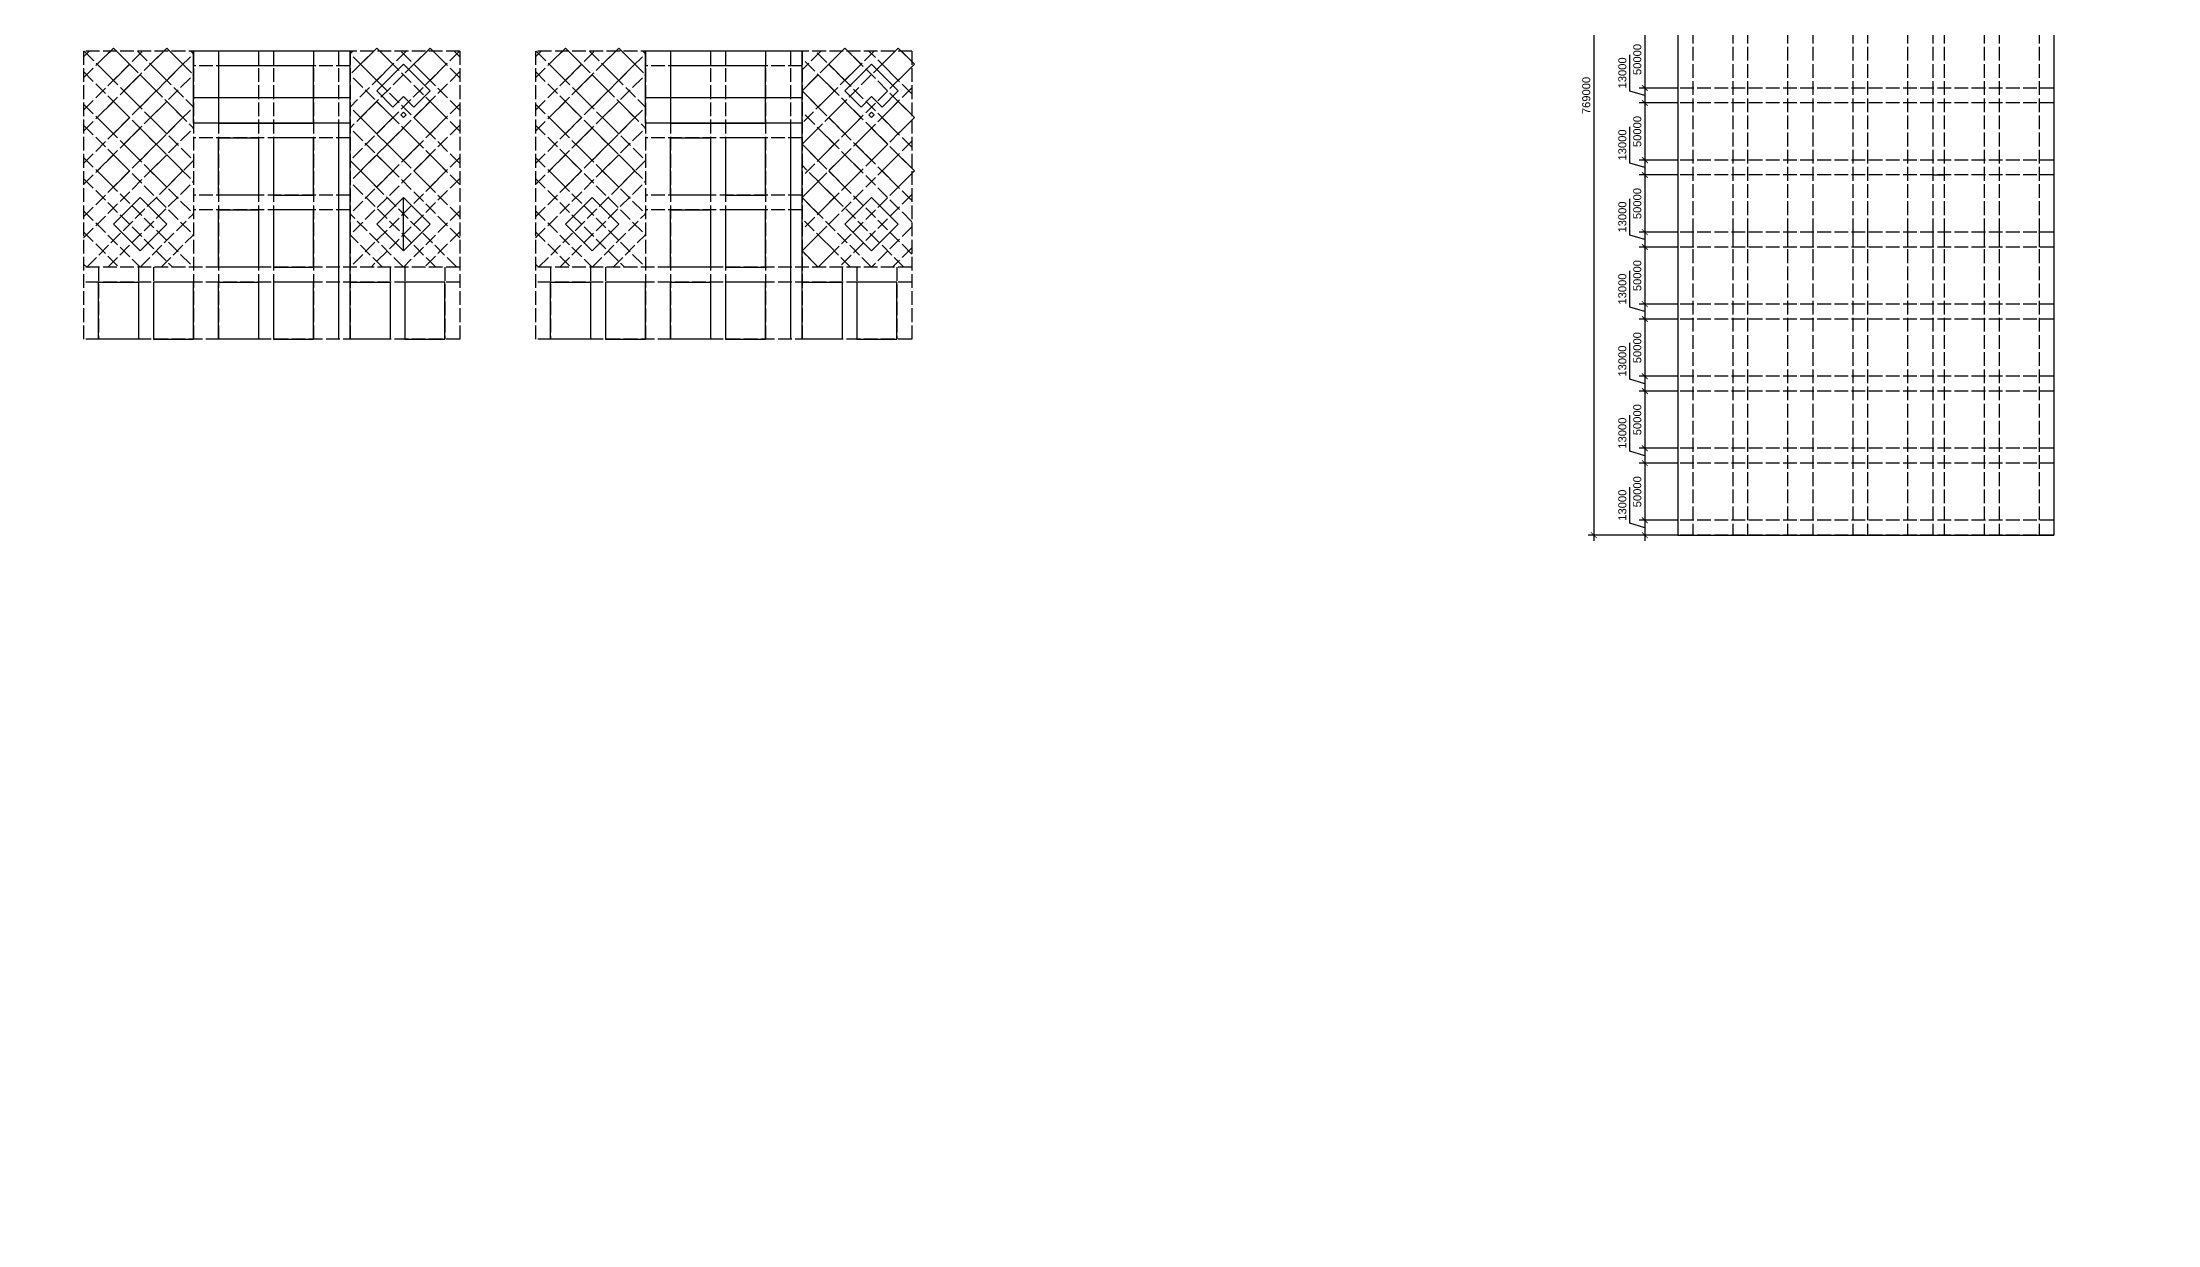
# Model space of a CAD drawing. Header units: millimetres. Extents: x -14568604 to 2614826, y -15966657 to 4339860.
# Drawn here: x -10966611 to -9116478, y -7589593 to -6555650 of the extents above; entities that cross this region are included whole.
import ezdxf

# ---------------------------------------------------------------- set-up
doc = ezdxf.new("R2010")
doc.units = ezdxf.units.MM
doc.linetypes.add('ACAD_ISO02W100', pattern=[15, 12, -3])
for name, color, linetype in [('kóty', 150, 'Continuous'), ('občanská vybavenost', 170, 'Continuous'), ('základní mřížka', 50, 'ACAD_ISO02W100')]:
    doc.layers.add(name, color=color, linetype=linetype)
for name, color, linetype, lineweight in [('master plan', 7, 'Continuous', 30), ('research centra', 220, 'Continuous', 30), ('universita', 90, 'Continuous', 30), ('vodní plocha', 130, 'Continuous', 30)]:
    doc.layers.add(name, color=color, linetype=linetype, lineweight=lineweight)
doc.styles.get("Standard").update_dxf_attribs({"font": 'arial.ttf'})
doc.dimstyles.new('k', dxfattribs={"dimtxt": 7000, "dimasz": 5000, "dimexe": 5000, "dimexo": 5000, "dimgap": 3000, "dimtad": 1, "dimtxsty": 'Standard', "dimblk": 'ARCHTICK', "dimcen": 2.5, "dimdle": 5000, "dimadec": 0, "dimazin": 0, "dimtfac": 1, "dimtmove": 0, "dimatfit": 3, "dimldrblk": 'ARCHTICK', "dimfxl": 1, "dimarcsym": 0})

# ---------------------------------------------------------------- blocks, each defined once
blk = doc.blocks.new('_ArchTick')
at = {"color": 0, "linetype": 'ByBlock', "const_width": 0.15}
blk.add_lwpolyline([(-0.5, -0.5), (0.5, 0.5)], dxfattribs=at)
blk = doc.blocks.new('*D80')
at = {"layer": 'Defpoints', "color": 0, "ltscale": 1000, "transparency": 16777216}
for p in [(-9536184, -6217658), (-9609653, -6986658), (-9536184, -6986658)]:
    blk.add_point(p, dxfattribs=at)
at = {"layer": 'kóty', "color": 0, "lineweight": -2, "ltscale": 1000, "transparency": 16777216}
for p, q in [((-9609653, -6212658), (-9609653, -6991658)), ((-9541184, -6217658), (-9614653, -6217658)), ((-9541184, -6986658), (-9614653, -6986658))]:
    blk.add_line(p, q, dxfattribs=at)
at = {"layer": 'kóty', "color": 0, "lineweight": -2, "ltscale": 1000, "transparency": 16777216, "xscale": 5000, "yscale": 5000, "zscale": 5000}
for p, rotation in [((-9609653, -6217658), 90), ((-9609653, -6986658), 270)]:
    blk.add_blockref('_ArchTick', p, dxfattribs=dict(at, rotation=rotation))
at = {"layer": 'kóty', "color": 0, "ltscale": 1000, "transparency": 16777216, "insert": (-9616227, -6602158), "char_height": 7000, "attachment_point": 5, "rotation": 90}
blk.add_mtext('769000', dxfattribs=at)
blk = doc.blocks.new('*D92')
at = {"layer": 'Defpoints', "color": 0, "ltscale": 1000, "transparency": 16777216}
for p in [(-9531184, -6545658), (-9565021, -6595658), (-9531184, -6595658)]:
    blk.add_point(p, dxfattribs=at)
at = {"layer": 'kóty', "color": 0, "lineweight": -2, "ltscale": 1000, "transparency": 16777216}
for p, q in [((-9536184, -6545658), (-9570021, -6545658)), ((-9565021, -6540658), (-9565021, -6600658)), ((-9536184, -6595658), (-9570021, -6595658))]:
    blk.add_line(p, q, dxfattribs=at)
at = {"layer": 'kóty', "color": 0, "lineweight": -2, "ltscale": 1000, "transparency": 16777216, "xscale": 5000, "yscale": 5000, "zscale": 5000}
for p, rotation in [((-9565021, -6545658), 90), ((-9565021, -6595658), 270)]:
    blk.add_blockref('_ArchTick', p, dxfattribs=dict(at, rotation=rotation))
at = {"layer": 'kóty', "color": 0, "ltscale": 1000, "transparency": 16777216, "insert": (-9571595, -6570658), "char_height": 7000, "attachment_point": 5, "rotation": 90}
blk.add_mtext('50000', dxfattribs=at)
blk = doc.blocks.new('*D93')
at = {"layer": 'Defpoints', "color": 0, "ltscale": 1000, "transparency": 16777216}
for p in [(-9531184, -6595658), (-9565021, -6608658), (-9531184, -6608658)]:
    blk.add_point(p, dxfattribs=at)
at = {"layer": 'kóty', "color": 0, "lineweight": -2, "ltscale": 1000, "transparency": 16777216}
for p, q in [((-9578098, -6598235), (-9578098, -6566575)), ((-9565021, -6602158), (-9578098, -6598235)), ((-9536184, -6595658), (-9570021, -6595658)), ((-9565021, -6590658), (-9565021, -6613658)), ((-9536184, -6608658), (-9570021, -6608658))]:
    blk.add_line(p, q, dxfattribs=at)
at = {"layer": 'kóty', "color": 0, "lineweight": -2, "ltscale": 1000, "transparency": 16777216, "xscale": 5000, "yscale": 5000, "zscale": 5000}
for p, rotation in [((-9565021, -6595658), 90), ((-9565021, -6608658), 270)]:
    blk.add_blockref('_ArchTick', p, dxfattribs=dict(at, rotation=rotation))
at = {"layer": 'kóty', "color": 0, "ltscale": 1000, "transparency": 16777216, "insert": (-9584674, -6582405), "char_height": 7000, "attachment_point": 5, "rotation": 90}
blk.add_mtext('13000', dxfattribs=at)
blk = doc.blocks.new('*D94')
at = {"layer": 'Defpoints', "color": 0, "ltscale": 1000, "transparency": 16777216}
for p in [(-9531184, -6608658), (-9565021, -6658658), (-9531184, -6658658)]:
    blk.add_point(p, dxfattribs=at)
at = {"layer": 'kóty', "color": 0, "lineweight": -2, "ltscale": 1000, "transparency": 16777216}
for p, q in [((-9565021, -6603658), (-9565021, -6663658)), ((-9536184, -6608658), (-9570021, -6608658)), ((-9536184, -6658658), (-9570021, -6658658))]:
    blk.add_line(p, q, dxfattribs=at)
at = {"layer": 'kóty', "color": 0, "lineweight": -2, "ltscale": 1000, "transparency": 16777216, "xscale": 5000, "yscale": 5000, "zscale": 5000}
for p, rotation in [((-9565021, -6608658), 90), ((-9565021, -6658658), 270)]:
    blk.add_blockref('_ArchTick', p, dxfattribs=dict(at, rotation=rotation))
at = {"layer": 'kóty', "color": 0, "ltscale": 1000, "transparency": 16777216, "insert": (-9571595, -6633658), "char_height": 7000, "attachment_point": 5, "rotation": 90}
blk.add_mtext('50000', dxfattribs=at)
blk = doc.blocks.new('*D95')
at = {"layer": 'Defpoints', "color": 0, "ltscale": 1000, "transparency": 16777216}
for p in [(-9531184, -6658658), (-9565021, -6671658), (-9531184, -6671658)]:
    blk.add_point(p, dxfattribs=at)
at = {"layer": 'kóty', "color": 0, "lineweight": -2, "ltscale": 1000, "transparency": 16777216}
for p, q in [((-9578098, -6661235), (-9578098, -6629575)), ((-9536184, -6658658), (-9570021, -6658658)), ((-9565021, -6653658), (-9565021, -6676658)), ((-9565021, -6665158), (-9578098, -6661235)), ((-9536184, -6671658), (-9570021, -6671658))]:
    blk.add_line(p, q, dxfattribs=at)
at = {"layer": 'kóty', "color": 0, "lineweight": -2, "ltscale": 1000, "transparency": 16777216, "xscale": 5000, "yscale": 5000, "zscale": 5000}
for p, rotation in [((-9565021, -6658658), 90), ((-9565021, -6671658), 270)]:
    blk.add_blockref('_ArchTick', p, dxfattribs=dict(at, rotation=rotation))
at = {"layer": 'kóty', "color": 0, "ltscale": 1000, "transparency": 16777216, "insert": (-9584674, -6645405), "char_height": 7000, "attachment_point": 5, "rotation": 90}
blk.add_mtext('13000', dxfattribs=at)
blk = doc.blocks.new('*D96')
at = {"layer": 'Defpoints', "color": 0, "ltscale": 1000, "transparency": 16777216}
for p in [(-9531184, -6671658), (-9565021, -6721658), (-9531184, -6721658)]:
    blk.add_point(p, dxfattribs=at)
at = {"layer": 'kóty', "color": 0, "lineweight": -2, "ltscale": 1000, "transparency": 16777216}
for p, q in [((-9536184, -6671658), (-9570021, -6671658)), ((-9565021, -6666658), (-9565021, -6726658)), ((-9536184, -6721658), (-9570021, -6721658))]:
    blk.add_line(p, q, dxfattribs=at)
at = {"layer": 'kóty', "color": 0, "lineweight": -2, "ltscale": 1000, "transparency": 16777216, "xscale": 5000, "yscale": 5000, "zscale": 5000}
for p, rotation in [((-9565021, -6671658), 90), ((-9565021, -6721658), 270)]:
    blk.add_blockref('_ArchTick', p, dxfattribs=dict(at, rotation=rotation))
at = {"layer": 'kóty', "color": 0, "ltscale": 1000, "transparency": 16777216, "insert": (-9571595, -6696658), "char_height": 7000, "attachment_point": 5, "rotation": 90}
blk.add_mtext('50000', dxfattribs=at)
blk = doc.blocks.new('*D97')
at = {"layer": 'Defpoints', "color": 0, "ltscale": 1000, "transparency": 16777216}
for p in [(-9531184, -6721658), (-9565021, -6734658), (-9531184, -6734658)]:
    blk.add_point(p, dxfattribs=at)
at = {"layer": 'kóty', "color": 0, "lineweight": -2, "ltscale": 1000, "transparency": 16777216}
for p, q in [((-9578098, -6724235), (-9578098, -6692575)), ((-9565021, -6728158), (-9578098, -6724235)), ((-9536184, -6721658), (-9570021, -6721658)), ((-9565021, -6716658), (-9565021, -6739658)), ((-9536184, -6734658), (-9570021, -6734658))]:
    blk.add_line(p, q, dxfattribs=at)
at = {"layer": 'kóty', "color": 0, "lineweight": -2, "ltscale": 1000, "transparency": 16777216, "xscale": 5000, "yscale": 5000, "zscale": 5000}
for p, rotation in [((-9565021, -6721658), 90), ((-9565021, -6734658), 270)]:
    blk.add_blockref('_ArchTick', p, dxfattribs=dict(at, rotation=rotation))
at = {"layer": 'kóty', "color": 0, "ltscale": 1000, "transparency": 16777216, "insert": (-9584674, -6708405), "char_height": 7000, "attachment_point": 5, "rotation": 90}
blk.add_mtext('13000', dxfattribs=at)
blk = doc.blocks.new('*D98')
at = {"layer": 'Defpoints', "color": 0, "ltscale": 1000, "transparency": 16777216}
for p in [(-9531184, -6734658), (-9565021, -6784658), (-9531184, -6784658)]:
    blk.add_point(p, dxfattribs=at)
at = {"layer": 'kóty', "color": 0, "lineweight": -2, "ltscale": 1000, "transparency": 16777216}
for p, q in [((-9565021, -6729658), (-9565021, -6789658)), ((-9536184, -6734658), (-9570021, -6734658)), ((-9536184, -6784658), (-9570021, -6784658))]:
    blk.add_line(p, q, dxfattribs=at)
at = {"layer": 'kóty', "color": 0, "lineweight": -2, "ltscale": 1000, "transparency": 16777216, "xscale": 5000, "yscale": 5000, "zscale": 5000}
for p, rotation in [((-9565021, -6734658), 90), ((-9565021, -6784658), 270)]:
    blk.add_blockref('_ArchTick', p, dxfattribs=dict(at, rotation=rotation))
at = {"layer": 'kóty', "color": 0, "ltscale": 1000, "transparency": 16777216, "insert": (-9571595, -6759658), "char_height": 7000, "attachment_point": 5, "rotation": 90}
blk.add_mtext('50000', dxfattribs=at)
blk = doc.blocks.new('*D99')
at = {"layer": 'Defpoints', "color": 0, "ltscale": 1000, "transparency": 16777216}
for p in [(-9531184, -6784658), (-9565021, -6797658), (-9531184, -6797658)]:
    blk.add_point(p, dxfattribs=at)
at = {"layer": 'kóty', "color": 0, "lineweight": -2, "ltscale": 1000, "transparency": 16777216}
for p, q in [((-9578098, -6787235), (-9578098, -6755575)), ((-9565021, -6791158), (-9578098, -6787235)), ((-9536184, -6784658), (-9570021, -6784658)), ((-9565021, -6779658), (-9565021, -6802658)), ((-9536184, -6797658), (-9570021, -6797658))]:
    blk.add_line(p, q, dxfattribs=at)
at = {"layer": 'kóty', "color": 0, "lineweight": -2, "ltscale": 1000, "transparency": 16777216, "xscale": 5000, "yscale": 5000, "zscale": 5000}
for p, rotation in [((-9565021, -6784658), 90), ((-9565021, -6797658), 270)]:
    blk.add_blockref('_ArchTick', p, dxfattribs=dict(at, rotation=rotation))
at = {"layer": 'kóty', "color": 0, "ltscale": 1000, "transparency": 16777216, "insert": (-9584674, -6771405), "char_height": 7000, "attachment_point": 5, "rotation": 90}
blk.add_mtext('13000', dxfattribs=at)
blk = doc.blocks.new('*D100')
at = {"layer": 'Defpoints', "color": 0, "ltscale": 1000, "transparency": 16777216}
for p in [(-9531184, -6797658), (-9565021, -6847658), (-9531184, -6847658)]:
    blk.add_point(p, dxfattribs=at)
at = {"layer": 'kóty', "color": 0, "lineweight": -2, "ltscale": 1000, "transparency": 16777216}
for p, q in [((-9536184, -6797658), (-9570021, -6797658)), ((-9565021, -6792658), (-9565021, -6852658)), ((-9536184, -6847658), (-9570021, -6847658))]:
    blk.add_line(p, q, dxfattribs=at)
at = {"layer": 'kóty', "color": 0, "lineweight": -2, "ltscale": 1000, "transparency": 16777216, "xscale": 5000, "yscale": 5000, "zscale": 5000}
for p, rotation in [((-9565021, -6797658), 90), ((-9565021, -6847658), 270)]:
    blk.add_blockref('_ArchTick', p, dxfattribs=dict(at, rotation=rotation))
at = {"layer": 'kóty', "color": 0, "ltscale": 1000, "transparency": 16777216, "insert": (-9571595, -6822658), "char_height": 7000, "attachment_point": 5, "rotation": 90}
blk.add_mtext('50000', dxfattribs=at)
blk = doc.blocks.new('*D101')
at = {"layer": 'Defpoints', "color": 0, "ltscale": 1000, "transparency": 16777216}
for p in [(-9565021, -6860658), (-9531184, -6847658), (-9531184, -6860658)]:
    blk.add_point(p, dxfattribs=at)
at = {"layer": 'kóty', "color": 0, "lineweight": -2, "ltscale": 1000, "transparency": 16777216}
for p, q in [((-9578098, -6850235), (-9578098, -6818575)), ((-9565021, -6842658), (-9565021, -6865658)), ((-9565021, -6854158), (-9578098, -6850235)), ((-9536184, -6847658), (-9570021, -6847658)), ((-9536184, -6860658), (-9570021, -6860658))]:
    blk.add_line(p, q, dxfattribs=at)
at = {"layer": 'kóty', "color": 0, "lineweight": -2, "ltscale": 1000, "transparency": 16777216, "xscale": 5000, "yscale": 5000, "zscale": 5000}
for p, rotation in [((-9565021, -6847658), 90), ((-9565021, -6860658), 270)]:
    blk.add_blockref('_ArchTick', p, dxfattribs=dict(at, rotation=rotation))
at = {"layer": 'kóty', "color": 0, "ltscale": 1000, "transparency": 16777216, "insert": (-9584674, -6834405), "char_height": 7000, "attachment_point": 5, "rotation": 90}
blk.add_mtext('13000', dxfattribs=at)
blk = doc.blocks.new('*D102')
at = {"layer": 'Defpoints', "color": 0, "ltscale": 1000, "transparency": 16777216}
for p in [(-9531184, -6860658), (-9565021, -6910658), (-9531184, -6910658)]:
    blk.add_point(p, dxfattribs=at)
at = {"layer": 'kóty', "color": 0, "lineweight": -2, "ltscale": 1000, "transparency": 16777216}
for p, q in [((-9536184, -6860658), (-9570021, -6860658)), ((-9565021, -6855658), (-9565021, -6915658)), ((-9536184, -6910658), (-9570021, -6910658))]:
    blk.add_line(p, q, dxfattribs=at)
at = {"layer": 'kóty', "color": 0, "lineweight": -2, "ltscale": 1000, "transparency": 16777216, "xscale": 5000, "yscale": 5000, "zscale": 5000}
for p, rotation in [((-9565021, -6860658), 90), ((-9565021, -6910658), 270)]:
    blk.add_blockref('_ArchTick', p, dxfattribs=dict(at, rotation=rotation))
at = {"layer": 'kóty', "color": 0, "ltscale": 1000, "transparency": 16777216, "insert": (-9571595, -6885658), "char_height": 7000, "attachment_point": 5, "rotation": 90}
blk.add_mtext('50000', dxfattribs=at)
blk = doc.blocks.new('*D103')
at = {"layer": 'Defpoints', "color": 0, "ltscale": 1000, "transparency": 16777216}
for p in [(-9531184, -6910658), (-9565021, -6923658), (-9531184, -6923658)]:
    blk.add_point(p, dxfattribs=at)
at = {"layer": 'kóty', "color": 0, "lineweight": -2, "ltscale": 1000, "transparency": 16777216}
for p, q in [((-9578098, -6913235), (-9578098, -6881575)), ((-9565021, -6917158), (-9578098, -6913235)), ((-9536184, -6910658), (-9570021, -6910658)), ((-9565021, -6905658), (-9565021, -6928658)), ((-9536184, -6923658), (-9570021, -6923658))]:
    blk.add_line(p, q, dxfattribs=at)
at = {"layer": 'kóty', "color": 0, "lineweight": -2, "ltscale": 1000, "transparency": 16777216, "xscale": 5000, "yscale": 5000, "zscale": 5000}
for p, rotation in [((-9565021, -6910658), 90), ((-9565021, -6923658), 270)]:
    blk.add_blockref('_ArchTick', p, dxfattribs=dict(at, rotation=rotation))
at = {"layer": 'kóty', "color": 0, "ltscale": 1000, "transparency": 16777216, "insert": (-9584674, -6897405), "char_height": 7000, "attachment_point": 5, "rotation": 90}
blk.add_mtext('13000', dxfattribs=at)
blk = doc.blocks.new('*D104')
at = {"layer": 'Defpoints', "color": 0, "ltscale": 1000, "transparency": 16777216}
for p in [(-9531184, -6923658), (-9565021, -6973658), (-9531184, -6973658)]:
    blk.add_point(p, dxfattribs=at)
at = {"layer": 'kóty', "color": 0, "lineweight": -2, "ltscale": 1000, "transparency": 16777216}
for p, q in [((-9565021, -6918658), (-9565021, -6978658)), ((-9536184, -6923658), (-9570021, -6923658)), ((-9536184, -6973658), (-9570021, -6973658))]:
    blk.add_line(p, q, dxfattribs=at)
at = {"layer": 'kóty', "color": 0, "lineweight": -2, "ltscale": 1000, "transparency": 16777216, "xscale": 5000, "yscale": 5000, "zscale": 5000}
for p, rotation in [((-9565021, -6923658), 90), ((-9565021, -6973658), 270)]:
    blk.add_blockref('_ArchTick', p, dxfattribs=dict(at, rotation=rotation))
at = {"layer": 'kóty', "color": 0, "ltscale": 1000, "transparency": 16777216, "insert": (-9571595, -6948658), "char_height": 7000, "attachment_point": 5, "rotation": 90}
blk.add_mtext('50000', dxfattribs=at)
blk = doc.blocks.new('*D105')
at = {"layer": 'Defpoints', "color": 0, "ltscale": 1000, "transparency": 16777216}
for p in [(-9531184, -6973658), (-9565021, -6986658), (-9531184, -6986658)]:
    blk.add_point(p, dxfattribs=at)
at = {"layer": 'kóty', "color": 0, "lineweight": -2, "ltscale": 1000, "transparency": 16777216}
for p, q in [((-9578098, -6976235), (-9578098, -6944575)), ((-9536184, -6973658), (-9570021, -6973658)), ((-9565021, -6968658), (-9565021, -6991658)), ((-9565021, -6980158), (-9578098, -6976235)), ((-9536184, -6986658), (-9570021, -6986658))]:
    blk.add_line(p, q, dxfattribs=at)
at = {"layer": 'kóty', "color": 0, "lineweight": -2, "ltscale": 1000, "transparency": 16777216, "xscale": 5000, "yscale": 5000, "zscale": 5000}
for p, rotation in [((-9565021, -6973658), 90), ((-9565021, -6986658), 270)]:
    blk.add_blockref('_ArchTick', p, dxfattribs=dict(at, rotation=rotation))
at = {"layer": 'kóty', "color": 0, "ltscale": 1000, "transparency": 16777216, "insert": (-9584674, -6960405), "char_height": 7000, "attachment_point": 5, "rotation": 90}
blk.add_mtext('13000', dxfattribs=at)

msp = doc.modelspace()

# ---------------------------------------------------------------- linework, layer by layer
at = {"layer": 'master plan', "ltscale": 1000}
for points in [[(-9536184.11, -6217657.921), (-9207184.11, -6217657.921), (-9207184.11, -6986657.921)], [(-9536184.11, -6217657.921), (-9536184.11, -6986657.921)], [(-10904478.502, -6588925.708), (-10918620.638, -6574783.572), (-10904478.502, -6560641.437), (-10890336.366, -6574783.572), (-10904478.502, -6588925.708)], [(-10857809.454, -6588925.708), (-10871951.59, -6574783.572), (-10857809.454, -6560641.437), (-10843667.319, -6574783.572), (-10857809.454, -6588925.708)], [(-10674140.407, -6588925.708), (-10659998.271, -6574783.572), (-10674140.407, -6560641.437), (-10688282.542, -6574783.572), (-10674140.407, -6588925.708)], [(-10627471.359, -6588925.708), (-10613329.224, -6574783.572), (-10627471.359, -6560641.437), (-10641613.495, -6574783.572), (-10627471.359, -6588925.708)], [(-10509162.097, -6588925.708), (-10523304.233, -6574783.572), (-10509162.097, -6560641.437), (-10495019.962, -6574783.572), (-10509162.097, -6588925.708)], [(-10462493.05, -6588925.708), (-10476635.186, -6574783.572), (-10462493.05, -6560641.437), (-10448350.914, -6574783.572), (-10462493.05, -6588925.708)], [(-10264681.867, -6588925.696), (-10278824.002, -6574783.56), (-10264681.867, -6560641.425), (-10250539.731, -6574783.56), (-10264681.867, -6588925.696)], [(-10218012.807, -6588925.708), (-10232154.943, -6574783.572), (-10218012.807, -6560641.437), (-10203870.672, -6574783.572), (-10218012.807, -6588925.708)], [(-10881143.978, -6612260.232), (-10895286.114, -6598118.096), (-10881143.978, -6583975.96), (-10867001.843, -6598118.096), (-10881143.978, -6612260.232)], [(-10485827.574, -6612260.232), (-10499969.709, -6598118.096), (-10485827.574, -6583975.96), (-10471685.438, -6598118.096), (-10485827.574, -6612260.232)], [(-10288016.378, -6612260.232), (-10302158.514, -6598118.096), (-10288016.378, -6583975.96), (-10273874.243, -6598118.096), (-10288016.378, -6612260.232)], [(-10834474.931, -6603787.048), (-10697474.931, -6603787.048)], [(-10439158.526, -6603787.048), (-10302158.526, -6603787.048)], [(-10904478.502, -6635594.755), (-10918620.638, -6621452.62), (-10904478.502, -6607310.484), (-10890336.366, -6621452.62), (-10904478.502, -6635594.755)], [(-10857809.454, -6635594.755), (-10871951.59, -6621452.62), (-10857809.454, -6607310.484), (-10843667.319, -6621452.62), (-10857809.454, -6635594.755)], [(-10674140.407, -6635594.755), (-10659998.271, -6621452.62), (-10674140.407, -6607310.484), (-10688282.542, -6621452.62), (-10674140.407, -6635594.755)], [(-10627471.359, -6635594.755), (-10613329.224, -6621452.62), (-10627471.359, -6607310.484), (-10641613.495, -6621452.62), (-10627471.359, -6635594.755)], [(-10509162.097, -6635594.755), (-10523304.233, -6621452.62), (-10509162.097, -6607310.484), (-10495019.962, -6621452.62), (-10509162.097, -6635594.755)], [(-10462493.05, -6635594.755), (-10476635.186, -6621452.62), (-10462493.05, -6607310.484), (-10448350.914, -6621452.62), (-10462493.05, -6635594.755)], [(-10264681.855, -6635594.755), (-10278823.99, -6621452.62), (-10264681.855, -6607310.484), (-10250539.719, -6621452.62), (-10264681.855, -6635594.755)], [(-10218012.807, -6635594.755), (-10232154.943, -6621452.62), (-10218012.807, -6607310.484), (-10203870.672, -6621452.62), (-10218012.807, -6635594.755)], [(-10881143.978, -6658929.279), (-10895286.114, -6644787.144), (-10881143.978, -6630645.008), (-10867001.843, -6644787.144), (-10881143.978, -6658929.279)], [(-10812474.931, -6639267.398), (-10777474.931, -6639267.398), (-10777474.931, -6689267.398), (-10812474.931, -6689267.398), (-10812474.931, -6639267.398)], [(-10764474.931, -6639267.398), (-10764474.931, -6689267.398), (-10729474.931, -6689267.398), (-10729474.931, -6639267.398), (-10764474.931, -6639267.398)], [(-10650805.883, -6658929.279), (-10636663.747, -6644787.144), (-10650805.883, -6630645.008), (-10664948.019, -6644787.144), (-10650805.883, -6658929.279)], [(-10485827.574, -6658929.279), (-10499969.709, -6644787.144), (-10485827.574, -6630645.008), (-10471685.438, -6644787.144), (-10485827.574, -6658929.279)], [(-10417158.526, -6639267.398), (-10382158.526, -6639267.398), (-10382158.526, -6689267.398), (-10417158.526, -6689267.398), (-10417158.526, -6639267.398)], [(-10369158.526, -6639267.398), (-10369158.526, -6689267.398), (-10334158.526, -6689267.398), (-10334158.526, -6639267.398), (-10369158.526, -6639267.398)], [(-10288016.39, -6630645.02), (-10302158.526, -6644787.156), (-10288016.39, -6658929.291), (-10273874.255, -6644787.156), (-10288016.39, -6630645.02)], [(-10241347.343, -6658929.291), (-10255489.479, -6644787.156), (-10241347.343, -6630645.02), (-10227205.207, -6644787.156), (-10241347.343, -6658929.291)], [(-10904478.514, -6682263.815), (-10918620.65, -6668121.679), (-10904478.514, -6653979.544), (-10890336.378, -6668121.679), (-10904478.514, -6682263.815)], [(-10857809.442, -6682263.815), (-10871951.578, -6668121.679), (-10857809.442, -6653979.544), (-10843667.307, -6668121.679), (-10857809.442, -6682263.815)], [(-10674140.419, -6682263.815), (-10659998.283, -6668121.679), (-10674140.419, -6653979.544), (-10688282.554, -6668121.679), (-10674140.419, -6682263.815)], [(-10627471.347, -6682263.815), (-10613329.212, -6668121.679), (-10627471.347, -6653979.544), (-10641613.483, -6668121.679), (-10627471.347, -6682263.815)], [(-10509162.109, -6682263.815), (-10523304.245, -6668121.679), (-10509162.109, -6653979.544), (-10495019.974, -6668121.679), (-10509162.109, -6682263.815)], [(-10462493.038, -6682263.815), (-10476635.174, -6668121.679), (-10462493.038, -6653979.544), (-10448350.902, -6668121.679), (-10462493.038, -6682263.815)], [(-10264681.867, -6682263.815), (-10278824.002, -6668121.679), (-10264681.867, -6653979.544), (-10250539.731, -6668121.679), (-10264681.867, -6682263.815)], [(-10218012.807, -6682263.827), (-10232154.943, -6668121.691), (-10218012.807, -6653979.556), (-10203870.672, -6668121.691), (-10218012.807, -6682263.827)], [(-10288016.39, -6705598.339), (-10302158.526, -6691456.203), (-10288016.39, -6677314.067), (-10273874.255, -6691456.203), (-10288016.39, -6705598.339)], [(-10812474.918, -6702267.403), (-10777474.918, -6702267.403), (-10777474.918, -6752267.403), (-10812474.918, -6752267.403), (-10812474.918, -6702267.403)], [(-10764474.918, -6702267.403), (-10764474.918, -6752267.403), (-10729474.918, -6752267.403), (-10729474.918, -6702267.403), (-10764474.918, -6702267.403)], [(-10417158.513, -6702267.403), (-10382158.513, -6702267.403), (-10382158.513, -6752267.403), (-10417158.513, -6752267.403), (-10417158.513, -6702267.403)], [(-10369158.513, -6702267.403), (-10369158.513, -6752267.403), (-10334158.513, -6752267.403), (-10334158.513, -6702267.403), (-10369158.513, -6702267.403)], [(-10273874.243, -6738125.263), (-10288016.378, -6752267.398), (-10302158.526, -6738125.251), (-10288016.39, -6723983.115), (-10273874.243, -6738125.263)], [(-10917474.931, -6765267.398), (-10882474.931, -6765267.398), (-10882474.931, -6815267.398), (-10917474.931, -6815267.398), (-10917474.931, -6765267.398)], [(-10869474.931, -6765267.398), (-10869474.931, -6815267.398), (-10834474.931, -6815267.398), (-10834474.931, -6765267.398), (-10869474.931, -6765267.398)], [(-10812474.918, -6765267.403), (-10777474.918, -6765267.403), (-10777474.918, -6815267.403), (-10812474.918, -6815267.403), (-10812474.918, -6765267.403)], [(-10764474.918, -6765267.403), (-10764474.918, -6815267.403), (-10729474.918, -6815267.403), (-10729474.918, -6765267.403), (-10764474.918, -6765267.403)], [(-10697474.931, -6765267.403), (-10662474.931, -6765267.403), (-10662474.931, -6815267.403), (-10697474.931, -6815267.403), (-10697474.931, -6765267.403)], [(-10649474.931, -6765267.403), (-10649474.931, -6815267.403), (-10614474.931, -6815267.403), (-10614474.931, -6765267.403), (-10649474.931, -6765267.403)], [(-10522158.526, -6765267.398), (-10487158.526, -6765267.398), (-10487158.526, -6815267.398), (-10522158.526, -6815267.398), (-10522158.526, -6765267.398)], [(-10474158.526, -6765267.398), (-10474158.526, -6815267.398), (-10439158.526, -6815267.398), (-10439158.526, -6765267.398), (-10474158.526, -6765267.398)], [(-10417158.513, -6765267.403), (-10382158.513, -6765267.403), (-10382158.513, -6815267.403), (-10417158.513, -6815267.403), (-10417158.513, -6765267.403)], [(-10369158.513, -6765267.403), (-10369158.513, -6815267.403), (-10334158.513, -6815267.403), (-10334158.513, -6765267.403), (-10369158.513, -6765267.403)], [(-10302158.526, -6765267.403), (-10267158.526, -6765267.403), (-10267158.526, -6815267.403), (-10302158.526, -6815267.403), (-10302158.526, -6765267.403)], [(-10254158.526, -6765267.403), (-10254158.526, -6815267.403), (-10219158.526, -6815267.403), (-10219158.526, -6765267.403), (-10254158.526, -6765267.403)], [(-9536184.11, -6986657.921), (-9207184.11, -6986657.921)]]:
    msp.add_lwpolyline(points, dxfattribs=at)
at = {"layer": 'občanská vybavenost', "ltscale": 1000}
for points in [[(-10812474.931, -6576267.398), (-10812474.931, -6626267.398), (-10729474.931, -6626267.398), (-10729474.931, -6576267.398), (-10812474.931, -6576267.398)], [(-10417158.526, -6576267.398), (-10417158.526, -6626267.398), (-10334158.526, -6626267.398), (-10334158.526, -6576267.398), (-10417158.526, -6576267.398)]]:
    msp.add_lwpolyline(points, dxfattribs=at)
at = {"layer": 'research centra', "ltscale": 1000}
for points in [[(-10904478.52, -6714790.737), (-10881143.96, -6691456.217)], [(-10881143.97, -6691456.207), (-10857809.466, -6714790.751)], [(-10674140.409, -6714790.725), (-10650805.849, -6691456.205)], [(-10650805.885, -6738125.249), (-10650805.849, -6691456.205)], [(-10650805.859, -6691456.195), (-10627471.355, -6714790.739)], [(-10485827.61, -6691456.195), (-10509162.113, -6714790.739)], [(-10462493.06, -6714790.725), (-10485827.619, -6691456.205)], [(-10264681.857, -6714790.725), (-10241347.297, -6691456.205)], [(-10241347.307, -6691456.195), (-10218012.803, -6714790.739)], [(-10904478.52, -6714790.737), (-10881143.996, -6738125.261)], [(-10881143.996, -6738125.261), (-10857809.477, -6714790.74)], [(-10674140.409, -6714790.725), (-10650805.885, -6738125.249)], [(-10650805.885, -6738125.249), (-10627471.366, -6714790.728)], [(-10485827.584, -6738125.249), (-10509162.103, -6714790.728)], [(-10462493.06, -6714790.725), (-10485827.584, -6738125.249)], [(-10264681.857, -6714790.725), (-10241347.333, -6738125.249)], [(-10241347.333, -6738125.249), (-10218012.814, -6714790.728)]]:
    msp.add_lwpolyline(points, dxfattribs=at)
msp.add_circle((-10917474.931, -7370112.977), 3651129.127, dxfattribs=at)
at = {"layer": 'universita', "ltscale": 1000}
for points in [[(-10650805.883, -6574783.572), (-10627471.359, -6598118.096), (-10641613.495, -6612260.232), (-10650805.883, -6603067.843), (-10659998.271, -6612260.232), (-10674140.407, -6598118.096), (-10650805.883, -6574783.572)], [(-10241347.331, -6574783.572), (-10218012.807, -6598118.096), (-10232154.943, -6612260.232), (-10241347.331, -6603067.843), (-10250539.719, -6612260.232), (-10264681.855, -6598118.096), (-10241347.331, -6574783.572)], [(-10653103.98, -6619154.523), (-10650805.883, -6616856.426)], [(-10653103.955, -6619154.509), (-10650805.858, -6621452.606)], [(-10650805.883, -6616856.426), (-10648507.786, -6619154.523)], [(-10650805.883, -6621452.62), (-10648507.786, -6619154.523)], [(-10243645.428, -6619154.523), (-10241347.331, -6616856.426)], [(-10243645.403, -6619154.509), (-10241347.306, -6621452.606)], [(-10241347.331, -6616856.426), (-10239049.234, -6619154.523)], [(-10241347.331, -6621452.62), (-10239049.234, -6619154.523)]]:
    msp.add_lwpolyline(points, dxfattribs=at)
at = {"layer": 'vodní plocha', "ltscale": 1000}
for points in [[(-10697474.931, -6815267.398), (-10697474.931, -6563267.398), (-10834474.931, -6563267.398)], [(-10707474.931, -6626267.398), (-10834474.931, -6626267.398), (-10834474.931, -6563267.398)], [(-10302158.526, -6815267.398), (-10302158.526, -6563267.398), (-10439158.526, -6563267.398)], [(-10312158.526, -6626267.398), (-10439158.526, -6626267.398), (-10439158.526, -6563267.398)], [(-10707474.931, -6626267.398), (-10707474.931, -6815267.398)], [(-10312158.526, -6626267.398), (-10312158.526, -6815267.398)], [(-9313184.11, -6671657.921), (-9303184.11, -6671657.921)]]:
    msp.add_lwpolyline(points, dxfattribs=at)
at = {"layer": 'základní mřížka', "ltscale": 1000}
for points in [[(-9536184.11, -6217657.921), (-9536184.11, -6986657.921)], [(-9207184.11, -6217657.921), (-9207184.11, -6986657.921)], [(-9523184.11, -6469657.921), (-9523184.11, -6734657.921)], [(-9488184.11, -6469657.921), (-9488184.11, -6734657.921)], [(-9475184.11, -6469657.921), (-9475184.11, -6734657.921)], [(-9440184.11, -6469657.921), (-9440184.11, -6734657.921)], [(-9418184.11, -6469657.921), (-9418184.11, -6734657.921)], [(-9383184.11, -6469657.921), (-9383184.11, -6734657.921)], [(-9370184.11, -6469657.921), (-9370184.11, -6734657.921)], [(-9335184.11, -6469657.921), (-9335184.11, -6734657.921)], [(-9313184.11, -6469657.921), (-9313184.11, -6734657.921)], [(-9303184.11, -6469657.921), (-9303184.11, -6734657.921)], [(-9268184.11, -6469657.921), (-9268184.11, -6734657.921)], [(-9268184.11, -6469657.921), (-9268184.11, -6734657.921)], [(-9255184.11, -6469657.921), (-9255184.11, -6734657.921)], [(-9220184.11, -6469657.921), (-9220184.11, -6734657.921)], [(-10930474.931, -6633306.913), (-10860435.416, -6563267.398)], [(-10930474.931, -6633306.913), (-10860435.416, -6563267.398)], [(-10930474.931, -6614922.136), (-10878820.192, -6563267.398)], [(-10930474.931, -6586637.865), (-10907104.464, -6563267.398)], [(-10930474.931, -6568253.089), (-10925489.24, -6563267.398)], [(-10601474.931, -6563267.398), (-10930474.931, -6563267.398)], [(-10930474.931, -6563267.398), (-10930474.931, -6815267.398)], [(-10930474.931, -6563267.398), (-10930474.931, -6815267.398)], [(-10930474.931, -6661591.184), (-10834474.931, -6565591.184)], [(-10930136.811, -6563267.398), (-10834474.931, -6658929.279)], [(-10901852.54, -6563267.398), (-10834474.931, -6630645.008)], [(-10901852.54, -6563267.398), (-10834474.931, -6630645.008)], [(-10883467.764, -6563267.398), (-10834474.931, -6612260.232)], [(-10855183.493, -6563267.398), (-10834474.931, -6583975.96)], [(-10836798.716, -6563267.398), (-10834474.931, -6565591.184)], [(-10834474.931, -6563267.398), (-10834474.931, -6815267.398)], [(-10812474.931, -6563267.398), (-10812474.931, -6815267.398)], [(-10777474.931, -6563267.398), (-10777474.931, -6815267.398)], [(-10764474.931, -6563267.398), (-10764474.931, -6815267.398)], [(-10729474.931, -6563267.398), (-10729474.931, -6815267.398)], [(-10707474.931, -6563267.398), (-10707474.931, -6815267.398)], [(-10697474.931, -6563267.398), (-10697474.931, -6815267.398)], [(-10601813.05, -6563267.398), (-10697474.931, -6658929.279)], [(-10630097.321, -6563267.398), (-10697474.931, -6630645.008)], [(-10630097.321, -6563267.398), (-10697474.931, -6630645.008)], [(-10648482.097, -6563267.398), (-10697474.931, -6612260.232)], [(-10676766.369, -6563267.398), (-10697474.931, -6583975.96)], [(-10695151.145, -6563267.398), (-10697474.931, -6565591.184)], [(-10601474.931, -6661591.184), (-10697474.931, -6565591.184)], [(-10601474.931, -6633306.913), (-10671514.445, -6563267.398)], [(-10601474.931, -6633306.913), (-10671514.445, -6563267.398)], [(-10601474.931, -6614922.136), (-10653129.669, -6563267.398)], [(-10601474.931, -6586637.865), (-10624845.398, -6563267.398)], [(-10601474.931, -6568253.089), (-10606460.621, -6563267.398)], [(-10601474.931, -6563267.398), (-10601474.931, -6815267.398)], [(-10601474.931, -6563267.398), (-10601474.931, -6815267.398)], [(-10535158.526, -6633306.913), (-10465119.012, -6563267.398)], [(-10535158.526, -6633306.913), (-10465119.012, -6563267.398)], [(-10535158.526, -6614922.136), (-10483503.788, -6563267.398)], [(-10535158.526, -6586637.865), (-10511788.059, -6563267.398)], [(-10535158.526, -6568253.089), (-10530172.835, -6563267.398)], [(-10206158.526, -6563267.398), (-10535158.526, -6563267.398)], [(-10535158.526, -6563267.398), (-10535158.526, -6815267.398)], [(-10535158.526, -6563267.398), (-10535158.526, -6815267.398)], [(-10535158.526, -6661591.184), (-10439158.526, -6565591.184)], [(-10534820.407, -6563267.398), (-10439158.526, -6658929.279)], [(-10506536.136, -6563267.398), (-10439158.526, -6630645.008)], [(-10506536.136, -6563267.398), (-10439158.526, -6630645.008)], [(-10488151.359, -6563267.398), (-10439158.526, -6612260.232)], [(-10459867.088, -6563267.398), (-10439158.526, -6583975.96)], [(-10441482.312, -6563267.398), (-10439158.526, -6565591.184)], [(-10439158.526, -6563267.398), (-10439158.526, -6815267.398)], [(-10417158.526, -6563267.398), (-10417158.526, -6815267.398)], [(-10382158.526, -6563267.398), (-10382158.526, -6815267.398)], [(-10369158.526, -6563267.398), (-10369158.526, -6815267.398)], [(-10334158.526, -6563267.398), (-10334158.526, -6815267.398)], [(-10312158.526, -6563267.398), (-10312158.526, -6815267.398)], [(-10302158.526, -6563267.398), (-10302158.526, -6815267.398)], [(-10220638.769, -6563267.398), (-10302158.526, -6644787.156)], [(-10220638.769, -6563267.398), (-10302158.526, -6644787.156)], [(-10239023.545, -6563267.398), (-10302158.526, -6626402.379)], [(-10267307.816, -6563267.398), (-10302158.526, -6598118.108)], [(-10285692.593, -6563267.398), (-10302158.526, -6579733.332)], [(-10206158.526, -6647449.036), (-10290340.164, -6563267.398)], [(-10206158.526, -6619164.765), (-10262055.893, -6563267.398)], [(-10206158.526, -6600779.989), (-10243671.117, -6563267.398)], [(-10206158.526, -6572495.718), (-10215386.845, -6563267.398)], [(-10206158.526, -6572495.718), (-10215386.845, -6563267.398)], [(-10206158.526, -6563267.398), (-10206158.526, -6815267.398)], [(-10206158.526, -6563267.398), (-10206158.526, -6815267.398)], [(-10930474.931, -6581314.055), (-10834474.931, -6677314.055)], [(-10930474.931, -6679975.96), (-10834474.931, -6583975.96)], [(-10697474.931, -6576267.398), (-10834474.931, -6576267.398)], [(-10601474.931, -6581314.055), (-10697474.931, -6677314.055)], [(-10601474.931, -6679975.96), (-10697474.931, -6583975.96)], [(-10535158.526, -6581314.055), (-10439158.526, -6677314.055)], [(-10535158.526, -6679975.96), (-10439158.526, -6583975.96)], [(-10302158.526, -6576267.398), (-10439158.526, -6576267.398)], [(-10206158.526, -6665833.813), (-10302158.526, -6569833.813)], [(-10206158.526, -6665833.837), (-10302158.526, -6569833.837)], [(-10206158.526, -6577071.427), (-10302158.526, -6673071.427)], [(-10206158.526, -6595456.203), (-10302158.526, -6691456.203)], [(-10206158.526, -6694118.108), (-10302158.526, -6598118.108)], [(-9207184.11, -6595657.921), (-9536184.11, -6595657.921)], [(-10930474.931, -6609598.327), (-10834474.931, -6705598.327)], [(-10930474.931, -6708260.232), (-10834474.931, -6612260.232)], [(-10601474.931, -6609598.327), (-10697474.931, -6705598.327)], [(-10601474.931, -6708260.232), (-10697474.931, -6612260.232)], [(-10535158.526, -6609598.327), (-10439158.526, -6705598.327)], [(-10535158.526, -6708260.232), (-10439158.526, -6612260.232)], [(-10206158.526, -6712502.884), (-10302158.526, -6616502.884)], [(-9207184.11, -6608657.921), (-9536184.11, -6608657.921)], [(-9207184.11, -6608657.921), (-9536184.11, -6608657.921)], [(-10930474.931, -6627983.103), (-10834474.931, -6723983.103)], [(-10930474.931, -6627983.127), (-10834474.931, -6723983.127)], [(-10930474.931, -6726645.008), (-10834474.931, -6630645.008)], [(-10930474.931, -6726645.032), (-10834474.931, -6630645.032)], [(-10697474.931, -6626267.398), (-10834474.931, -6626267.398)], [(-10697474.931, -6639267.398), (-10834474.931, -6639267.398)], [(-10601474.931, -6627983.103), (-10697474.931, -6723983.103)], [(-10601474.931, -6627983.127), (-10697474.931, -6723983.127)], [(-10601474.931, -6726645.008), (-10697474.931, -6630645.008)], [(-10601474.931, -6726645.032), (-10697474.931, -6630645.032)], [(-10535158.526, -6627983.103), (-10439158.526, -6723983.103)], [(-10535158.526, -6627983.127), (-10439158.526, -6723983.127)], [(-10535158.526, -6726645.008), (-10439158.526, -6630645.008)], [(-10535158.526, -6726645.032), (-10439158.526, -6630645.032)], [(-10302158.526, -6626267.398), (-10439158.526, -6626267.398)], [(-10302158.526, -6639267.398), (-10439158.526, -6639267.398)], [(-10206158.526, -6623740.474), (-10302158.526, -6719740.474)], [(-10930474.931, -6656267.398), (-10834474.931, -6752267.398)], [(-10927813.026, -6752267.398), (-10834474.931, -6658929.303)], [(-10601474.931, -6656267.398), (-10697474.931, -6752267.398)], [(-10604136.835, -6752267.398), (-10697474.931, -6658929.303)], [(-10535158.526, -6656267.398), (-10439158.526, -6752267.398)], [(-10532496.621, -6752267.398), (-10439158.526, -6658929.303)], [(-10206158.526, -6642125.251), (-10302158.526, -6738125.251)], [(-10206158.526, -6642125.275), (-10302158.526, -6738125.275)], [(-10206158.526, -6740787.156), (-10302158.526, -6644787.156)], [(-9207184.11, -6658657.921), (-9536184.11, -6658657.921)], [(-10930474.931, -6674652.175), (-10852859.707, -6752267.398)], [(-10909428.249, -6752267.398), (-10834474.931, -6677314.079)], [(-10622521.612, -6752267.398), (-10697474.931, -6677314.079)], [(-10601474.931, -6674652.175), (-10679090.154, -6752267.398)], [(-10535158.526, -6674652.175), (-10457543.302, -6752267.398)], [(-10514111.845, -6752267.398), (-10439158.526, -6677314.079)], [(-10213063.06, -6752267.398), (-10302158.526, -6663171.932)], [(-10213063.06, -6752267.398), (-10302158.526, -6663171.932)], [(-10206158.526, -6670409.546), (-10288016.378, -6752267.398)], [(-9207184.11, -6671657.921), (-9536184.11, -6671657.921)], [(-9207184.11, -6671657.921), (-9536184.11, -6671657.921)], [(-10697474.931, -6689267.398), (-10834474.931, -6689267.398)], [(-10302158.526, -6689267.398), (-10439158.526, -6689267.398)], [(-10241347.331, -6752267.398), (-10302158.526, -6691456.203)], [(-10206158.526, -6688794.322), (-10269631.602, -6752267.398)], [(-10930474.931, -6702936.446), (-10881143.978, -6752267.398)], [(-10881143.978, -6752267.398), (-10834474.931, -6705598.351)], [(-10697474.931, -6702267.398), (-10834474.931, -6702267.398)], [(-10697474.931, -6702267.398), (-10834474.931, -6702267.398)], [(-10650805.883, -6752267.398), (-10697474.931, -6705598.351)], [(-10601474.931, -6702936.446), (-10650805.883, -6752267.398)], [(-10535158.526, -6702936.446), (-10485827.574, -6752267.398)], [(-10485827.574, -6752267.398), (-10439158.526, -6705598.351)], [(-10302158.526, -6702267.398), (-10439158.526, -6702267.398)], [(-10302158.526, -6702267.398), (-10439158.526, -6702267.398)], [(-10259732.107, -6752267.398), (-10302158.526, -6709840.979)], [(-10930474.931, -6721321.222), (-10899528.754, -6752267.398)], [(-10930474.931, -6721321.222), (-10899528.754, -6752267.398)], [(-10862759.202, -6752267.398), (-10834474.931, -6723983.127)], [(-10862759.202, -6752267.398), (-10834474.931, -6723983.127)], [(-10669190.659, -6752267.398), (-10697474.931, -6723983.127)], [(-10669190.659, -6752267.398), (-10697474.931, -6723983.127)], [(-10601474.931, -6721321.222), (-10632421.107, -6752267.398)], [(-10601474.931, -6721321.222), (-10632421.107, -6752267.398)], [(-10535158.526, -6721321.222), (-10504212.35, -6752267.398)], [(-10535158.526, -6721321.222), (-10504212.35, -6752267.398)], [(-10467442.797, -6752267.398), (-10439158.526, -6723983.127)], [(-10467442.797, -6752267.398), (-10439158.526, -6723983.127)], [(-10206158.526, -6717078.593), (-10241347.331, -6752267.398)], [(-9207184.11, -6721657.921), (-9536184.11, -6721657.921)], [(-9523184.11, -6721657.921), (-9523184.11, -6986657.921)], [(-9488184.11, -6721657.921), (-9488184.11, -6986657.921)], [(-9475184.11, -6721657.921), (-9475184.11, -6986657.921)], [(-9440184.11, -6721657.921), (-9440184.11, -6986657.921)], [(-9418184.11, -6721657.921), (-9418184.11, -6986657.921)], [(-9383184.11, -6721657.921), (-9383184.11, -6986657.921)], [(-9370184.11, -6721657.921), (-9370184.11, -6986657.921)], [(-9335184.11, -6721657.921), (-9335184.11, -6986657.921)], [(-9313184.11, -6721657.921), (-9313184.11, -6986657.921)], [(-9303184.11, -6721657.921), (-9303184.11, -6986657.921)], [(-9268184.11, -6721657.921), (-9268184.11, -6986657.921)], [(-9268184.11, -6721657.921), (-9268184.11, -6986657.921)], [(-9255184.11, -6721657.921), (-9255184.11, -6986657.921)], [(-9220184.11, -6721657.921), (-9220184.11, -6986657.921)], [(-10930474.931, -6749605.493), (-10927813.026, -6752267.398)], [(-10601474.931, -6752267.398), (-10930474.931, -6752267.398)], [(-10917474.931, -6752267.398), (-10917474.931, -6815267.398)], [(-10882474.931, -6752267.398), (-10882474.931, -6815267.398)], [(-10869474.931, -6752267.398), (-10869474.931, -6815267.398)], [(-10662474.931, -6752267.398), (-10662474.931, -6815267.398)], [(-10662474.931, -6752267.398), (-10662474.931, -6815267.398)], [(-10649474.931, -6752267.398), (-10649474.931, -6815267.398)], [(-10614474.931, -6752267.398), (-10614474.931, -6815267.398)], [(-10535158.526, -6749605.493), (-10532496.621, -6752267.398)], [(-10206158.526, -6752267.398), (-10535158.526, -6752267.398)], [(-10522158.526, -6752267.398), (-10522158.526, -6815267.398)], [(-10487158.526, -6752267.398), (-10487158.526, -6815267.398)], [(-10474158.526, -6752267.398), (-10474158.526, -6815267.398)], [(-10288016.378, -6752267.398), (-10302158.52, -6738125.257)], [(-10267158.526, -6752267.398), (-10267158.526, -6815267.398)], [(-10267158.526, -6752267.398), (-10267158.526, -6815267.398)], [(-10254158.526, -6752267.398), (-10254158.526, -6815267.398)], [(-10206158.526, -6735463.37), (-10222962.555, -6752267.398)], [(-10206158.526, -6735463.37), (-10222962.555, -6752267.398)], [(-10219158.526, -6752267.398), (-10219158.526, -6815267.398)], [(-9207184.11, -6734657.921), (-9536184.11, -6734657.921)], [(-9207184.11, -6734657.921), (-9536184.11, -6734657.921)], [(-9207184.11, -6734657.921), (-9536184.11, -6734657.921)], [(-10601474.931, -6765267.398), (-10930474.931, -6765267.398)], [(-10601474.931, -6765267.398), (-10930474.931, -6765267.398)], [(-10206158.526, -6765267.398), (-10535158.526, -6765267.398)], [(-10206158.526, -6765267.398), (-10535158.526, -6765267.398)], [(-9207184.11, -6784657.921), (-9536184.11, -6784657.921)], [(-9207184.11, -6797657.921), (-9536184.11, -6797657.921)], [(-10601474.931, -6815267.398), (-10930474.931, -6815267.398)], [(-10206158.526, -6815267.398), (-10535158.526, -6815267.398)], [(-9207184.11, -6847657.921), (-9536184.11, -6847657.921)], [(-9207184.11, -6860657.921), (-9536184.11, -6860657.921)], [(-9207184.11, -6860657.921), (-9536184.11, -6860657.921)], [(-9207184.11, -6910657.921), (-9536184.11, -6910657.921)], [(-9207184.11, -6923657.921), (-9536184.11, -6923657.921)], [(-9207184.11, -6923657.921), (-9536184.11, -6923657.921)], [(-9207184.11, -6973657.921), (-9536184.11, -6973657.921)], [(-9207184.11, -6986657.921), (-9536184.11, -6986657.921)], [(-9207184.11, -6986657.921), (-9536184.11, -6986657.921)]]:
    msp.add_lwpolyline(points, dxfattribs=at)

# ---------------------------------------------------------------- dimensions: what is measured, and where the dimension line sits
at = {"layer": 'kóty', "ltscale": 1000}
for base, p1, p2, picture, middle in [((-9609652.552, -6986657.921), (-9536184.11, -6217657.921), (-9536184.11, -6986657.921), '*D80', (-9616226.563, -6602157.921)), ((-9565021.128, -6721657.921), (-9531184.11, -6671657.921), (-9531184.11, -6721657.921), '*D96', (-9571595.139, -6696657.921))]:
    dim = msp.add_linear_dim(base=base, p1=p1, p2=p2, angle=90, dimstyle='k', dxfattribs=at)
    dim.commit()
    dim.dimension.update_dxf_attribs({"geometry": picture, "text_midpoint": middle})
for base, p1, p2, picture, middle in [((-9565021.128, -6595657.921), (-9531184.11, -6545657.921), (-9531184.11, -6595657.921), '*D92', (-9571595.139, -6570657.921)), ((-9565021.128, -6608657.921), (-9531184.11, -6595657.921), (-9531184.11, -6608657.921), '*D93', (-9584673.925, -6595235.002)), ((-9565021.128, -6658657.921), (-9531184.11, -6608657.921), (-9531184.11, -6658657.921), '*D94', (-9571595.139, -6633657.921)), ((-9565021.128, -6671657.921), (-9531184.11, -6658657.921), (-9531184.11, -6671657.921), '*D95', (-9584673.925, -6658235.002)), ((-9565021.128, -6734657.921), (-9531184.11, -6721657.921), (-9531184.11, -6734657.921), '*D97', (-9584673.925, -6721235.002)), ((-9565021.128, -6784657.921), (-9531184.11, -6734657.921), (-9531184.11, -6784657.921), '*D98', (-9571595.139, -6759657.921)), ((-9565021.128, -6797657.921), (-9531184.11, -6784657.921), (-9531184.11, -6797657.921), '*D99', (-9584673.925, -6784235.002)), ((-9565021.128, -6847657.921), (-9531184.11, -6797657.921), (-9531184.11, -6847657.921), '*D100', (-9571595.139, -6822657.921)), ((-9565021.128, -6860657.921), (-9531184.11, -6847657.921), (-9531184.11, -6860657.921), '*D101', (-9584673.925, -6847235.002)), ((-9565021.128, -6910657.921), (-9531184.11, -6860657.921), (-9531184.11, -6910657.921), '*D102', (-9571595.139, -6885657.921)), ((-9565021.128, -6923657.921), (-9531184.11, -6910657.921), (-9531184.11, -6923657.921), '*D103', (-9584673.925, -6910235.002)), ((-9565021.128, -6973657.921), (-9531184.11, -6923657.921), (-9531184.11, -6973657.921), '*D104', (-9571595.139, -6948657.921)), ((-9565021.128, -6986657.921), (-9531184.11, -6973657.921), (-9531184.11, -6986657.921), '*D105', (-9584673.925, -6973235.002))]:
    dim = msp.add_linear_dim(base=base, p1=p1, p2=p2, angle=90, dimstyle='k', override={"dimtmove": 1}, dxfattribs=at)
    dim.commit()
    dim.dimension.update_dxf_attribs({"geometry": picture, "text_midpoint": middle})

doc.saveas('drawing.dxf')
